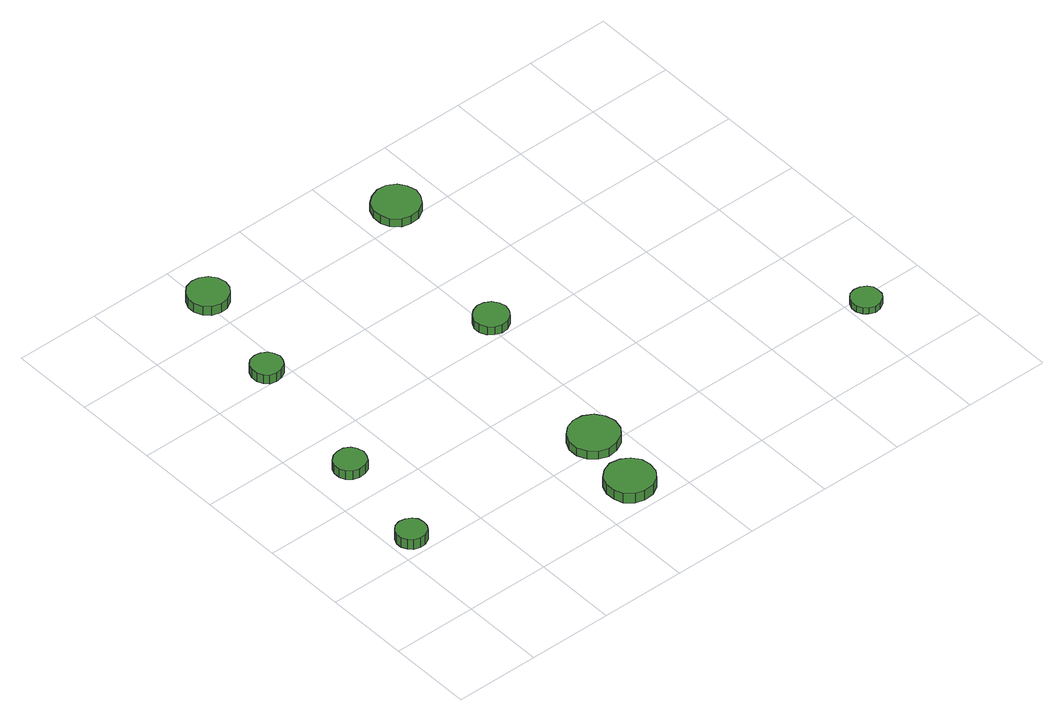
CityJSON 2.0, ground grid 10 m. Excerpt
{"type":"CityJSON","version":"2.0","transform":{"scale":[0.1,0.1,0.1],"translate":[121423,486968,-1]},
"CityObjects":{
"tree1":{"type":"SolitaryVegetationObject","attributes":{"function":"something"},"geometry":[{"type":"MultiSurface","lod":"1","boundaries":[[[0,1,2,3,4,5,6,7,8,9,10,11,12,13,14]],[[15,16,17,18,19,20,21,22,23,24,25,26,27,28,29]],[[0,29,28,1]],[[1,28,27,2]],[[2,27,26,3]],[[3,26,25,4]],[[4,25,24,5]],[[5,24,23,6]],[[6,23,22,7]],[[7,22,21,8]],[[8,21,20,9]],[[9,20,19,10]],[[10,19,18,11]],[[11,18,17,12]],[[12,17,16,13]],[[13,16,15,14]],[[14,15,29,0]]]}]},
"tree2":{"type":"SolitaryVegetationObject","attributes":{"function":"something"},"geometry":[{"type":"MultiSurface","lod":"1","boundaries":[[[30,31,32,33,34,35,36,37,38,39,40,41,42,43,44]],[[45,46,47,48,49,50,51,52,53,54,55,56,57,58,59]],[[30,59,58,31]],[[31,58,57,32]],[[32,57,56,33]],[[33,56,55,34]],[[34,55,54,35]],[[35,54,53,36]],[[36,53,52,37]],[[37,52,51,38]],[[38,51,50,39]],[[39,50,49,40]],[[40,49,48,41]],[[41,48,47,42]],[[42,47,46,43]],[[43,46,45,44]],[[44,45,59,30]]]}]},
"tree3":{"type":"SolitaryVegetationObject","attributes":{"function":"something"},"geometry":[{"type":"MultiSurface","lod":"1","boundaries":[[[60,61,62,63,64,65,66,67,68,69,70,71,72,73,74]],[[75,76,77,78,79,80,81,82,83,84,85,86,87,88,89]],[[60,89,88,61]],[[61,88,87,62]],[[62,87,86,63]],[[63,86,85,64]],[[64,85,84,65]],[[65,84,83,66]],[[66,83,82,67]],[[67,82,81,68]],[[68,81,80,69]],[[69,80,79,70]],[[70,79,78,71]],[[71,78,77,72]],[[72,77,76,73]],[[73,76,75,74]],[[74,75,89,60]]]}]},
"tree4":{"type":"SolitaryVegetationObject","attributes":{"function":"something"},"geometry":[{"type":"MultiSurface","lod":"1","boundaries":[[[90,91,92,93,94,95,96,97,98,99,100,101,102,103,104]],[[105,106,107,108,109,110,111,112,113,114,115,116,117,118,119]],[[90,119,118,91]],[[91,118,117,92]],[[92,117,116,93]],[[93,116,115,94]],[[94,115,114,95]],[[95,114,113,96]],[[96,113,112,97]],[[97,112,111,98]],[[98,111,110,99]],[[99,110,109,100]],[[100,109,108,101]],[[101,108,107,102]],[[102,107,106,103]],[[103,106,105,104]],[[104,105,119,90]]]}]},
"tree5":{"type":"SolitaryVegetationObject","attributes":{"function":"something"},"geometry":[{"type":"MultiSurface","lod":"1","boundaries":[[[120,121,122,123,124,125,126,127,128,129,130,131,132,133,134]],[[135,136,137,138,139,140,141,142,143,144,145,146,147,148,149]],[[120,149,148,121]],[[121,148,147,122]],[[122,147,146,123]],[[123,146,145,124]],[[124,145,144,125]],[[125,144,143,126]],[[126,143,142,127]],[[127,142,141,128]],[[128,141,140,129]],[[129,140,139,130]],[[130,139,138,131]],[[131,138,137,132]],[[132,137,136,133]],[[133,136,135,134]],[[134,135,149,120]]]}]},
"tree6":{"type":"SolitaryVegetationObject","attributes":{"function":"something"},"geometry":[{"type":"MultiSurface","lod":"1","boundaries":[[[150,151,152,153,154,155,156,157,158,159,160,161,162,163,164]],[[165,166,167,168,169,170,171,172,173,174,175,176,177,178,179]],[[150,179,178,151]],[[151,178,177,152]],[[152,177,176,153]],[[153,176,175,154]],[[154,175,174,155]],[[155,174,173,156]],[[156,173,172,157]],[[157,172,171,158]],[[158,171,170,159]],[[159,170,169,160]],[[160,169,168,161]],[[161,168,167,162]],[[162,167,166,163]],[[163,166,165,164]],[[164,165,179,150]]]}]},
"tree7":{"type":"SolitaryVegetationObject","attributes":{"function":"something"},"geometry":[{"type":"MultiSurface","lod":"1","boundaries":[[[180,181,182,183,184,185,186,187,188,189,190,191,192,193,194]],[[195,196,197,198,199,200,201,202,203,204,205,206,207,208,209]],[[180,209,208,181]],[[181,208,207,182]],[[182,207,206,183]],[[183,206,205,184]],[[184,205,204,185]],[[185,204,203,186]],[[186,203,202,187]],[[187,202,201,188]],[[188,201,200,189]],[[189,200,199,190]],[[190,199,198,191]],[[191,198,197,192]],[[192,197,196,193]],[[193,196,195,194]],[[194,195,209,180]]]}]},
"tree8":{"type":"SolitaryVegetationObject","attributes":{"function":"something"},"geometry":[{"type":"MultiSurface","lod":"1","boundaries":[[[210,211,212,213,214,215,216,217,218,219,220,221,222,223,224]],[[225,226,227,228,229,230,231,232,233,234,235,236,237,238,239]],[[210,239,238,211]],[[211,238,237,212]],[[212,237,236,213]],[[213,236,235,214]],[[214,235,234,215]],[[215,234,233,216]],[[216,233,232,217]],[[217,232,231,218]],[[218,231,230,219]],[[219,230,229,220]],[[220,229,228,221]],[[221,228,227,222]],[[222,227,226,223]],[[223,226,225,224]],[[224,225,239,210]]]}]},
"tree9":{"type":"SolitaryVegetationObject","attributes":{"function":"something"},"geometry":[{"type":"MultiSurface","lod":"1","boundaries":[[[240,241,242,243,244,245,246,247,248,249,250,251,252,253,254]],[[255,256,257,258,259,260,261,262,263,264,265,266,267,268,269]],[[240,269,268,241]],[[241,268,267,242]],[[242,267,266,243]],[[243,266,265,244]],[[244,265,264,245]],[[245,264,263,246]],[[246,263,262,247]],[[247,262,261,248]],[[248,261,260,249]],[[249,260,259,250]],[[250,259,258,251]],[[251,258,257,252]],[[252,257,256,253]],[[253,256,255,254]],[[254,255,269,240]]]}]}
},
"vertices":[
[42,124,19],[41,131,19],[37,136,19],[30,140,19],[23,141,19],[16,139,19],[11,134,19],[8,127,19],[8,120,19],[11,114,19],[16,109,19],[23,107,19],[30,107,19],[37,111,19],[41,117,19],[41,117,6],[37,111,6],[30,107,6],[23,107,6],[16,109,6],[11,114,6],[8,120,6],[8,127,6],[11,134,6],[16,139,6],[23,141,6],[30,140,6],[37,136,6],[41,131,6],[42,124,6],
[67,248,18],[65,256,18],[61,262,18],[54,266,18],[46,266,18],[39,264,18],[33,259,18],[30,252,18],[30,244,18],[33,237,18],[39,232,18],[46,230,18],[54,231,18],[61,234,18],[65,241,18],[65,241,6],[61,234,6],[54,231,6],[46,230,6],[39,232,6],[33,237,6],[30,244,6],[30,252,6],[33,259,6],[39,264,6],[46,266,6],[54,266,6],[61,262,6],[65,256,6],[67,248,6],
[98,417,18],[96,424,18],[92,430,18],[85,434,18],[78,435,18],[70,433,18],[65,428,18],[62,421,18],[62,413,18],[65,406,18],[70,401,18],[78,399,18],[85,400,18],[92,404,18],[96,410,18],[96,410,6],[92,404,6],[85,400,6],[78,399,6],[70,401,6],[65,406,6],[62,413,6],[62,421,6],[65,428,6],[70,433,6],[78,435,6],[85,434,6],[92,430,6],[96,424,6],[98,417,6],
[279,38,19],[277,49,19],[270,58,19],[260,64,19],[248,66,19],[237,62,19],[228,54,19],[224,43,19],[224,32,19],[228,21,19],[237,13,19],[248,10,19],[260,11,19],[270,17,19],[277,26,19],[277,26,6],[270,17,6],[260,11,6],[248,10,6],[237,13,6],[228,21,6],[224,32,6],[224,43,6],[228,54,6],[237,62,6],[248,66,6],[260,64,6],[270,58,6],[277,49,6],[279,38,6],
[130,541,18],[128,551,18],[122,559,18],[113,564,18],[104,565,18],[94,562,18],[87,555,18],[83,546,18],[83,537,18],[87,528,18],[94,521,18],[104,518,18],[113,519,18],[122,524,18],[128,532,18],[128,532,6],[122,524,6],[113,519,6],[104,518,6],[94,521,6],[87,528,6],[83,537,6],[83,546,6],[87,555,6],[94,562,6],[104,565,6],[113,564,6],[122,559,6],[128,551,6],[130,541,6],
[297,114,17],[294,126,17],[287,136,17],[276,142,17],[264,143,17],[253,139,17],[244,131,17],[239,120,17],[239,108,17],[244,97,17],[253,89,17],[264,85,17],[276,87,17],[287,93,17],[294,102,17],[294,102,6],[287,93,6],[276,87,6],[264,85,6],[253,89,6],[244,97,6],[239,108,6],[239,120,6],[244,131,6],[253,139,6],[264,143,6],[276,142,6],[287,136,6],[294,126,6],[297,114,6],
[327,323,17],[325,331,17],[320,338,17],[313,342,17],[305,343,17],[297,340,17],[291,335,17],[287,327,17],[287,319,17],[291,311,17],[297,306,17],[305,303,17],[313,304,17],[320,308,17],[325,315,17],[325,315,6],[320,308,6],[313,304,6],[305,303,6],[297,306,6],[291,311,6],[287,319,6],[287,327,6],[291,335,6],[297,340,6],[305,343,6],[313,342,6],[320,338,6],[325,331,6],[327,323,6],
[374,520,17],[371,531,17],[365,540,17],[355,546,17],[344,547,17],[333,543,17],[324,536,17],[320,525,17],[320,514,17],[324,504,17],[333,496,17],[344,493,17],[355,494,17],[365,500,17],[371,509,17],[371,509,6],[365,500,6],[355,494,6],[344,493,6],[333,496,6],[324,504,6],[320,514,6],[320,525,6],[324,536,6],[333,543,6],[344,547,6],[355,546,6],[365,540,6],[371,531,6],[374,520,6],
[639,91,14],[638,98,14],[634,103,14],[627,107,14],[620,108,14],[613,106,14],[608,101,14],[605,94,14],[605,87,14],[608,80,14],[613,76,14],[620,73,14],[627,74,14],[634,78,14],[638,84,14],[638,84,6],[634,78,6],[627,74,6],[620,73,6],[613,76,6],[608,80,6],[605,87,6],[605,94,6],[608,101,6],[613,106,6],[620,108,6],[627,107,6],[634,103,6],[638,98,6],[639,91,6]
]}
